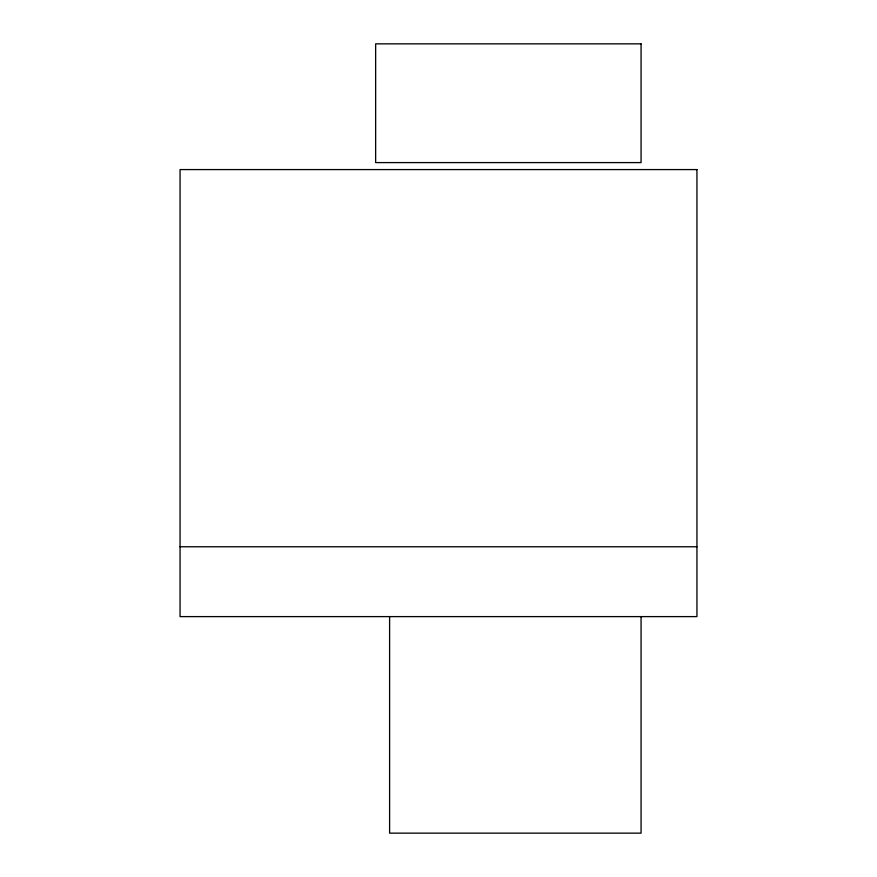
<?xml version="1.0" encoding="UTF-8"?>
<svg xmlns="http://www.w3.org/2000/svg" width="877" height="877" viewBox="0 0 877 877"><rect width="100%" height="100%" fill="white"/><g stroke="black" fill="none" stroke-linecap="round" stroke-linejoin="round"><path stroke-width="1.32" d="M180.059 546.766L696.941 546.766M641.065 616.608L641.065 833.15L389.607 833.15L389.607 616.608M641.065 43.85L375.641 43.85L375.641 162.596L641.065 162.596L641.065 43.85M696.941 169.579L180.059 169.579L180.059 616.608L696.941 616.608L696.941 169.579"/></g></svg>
